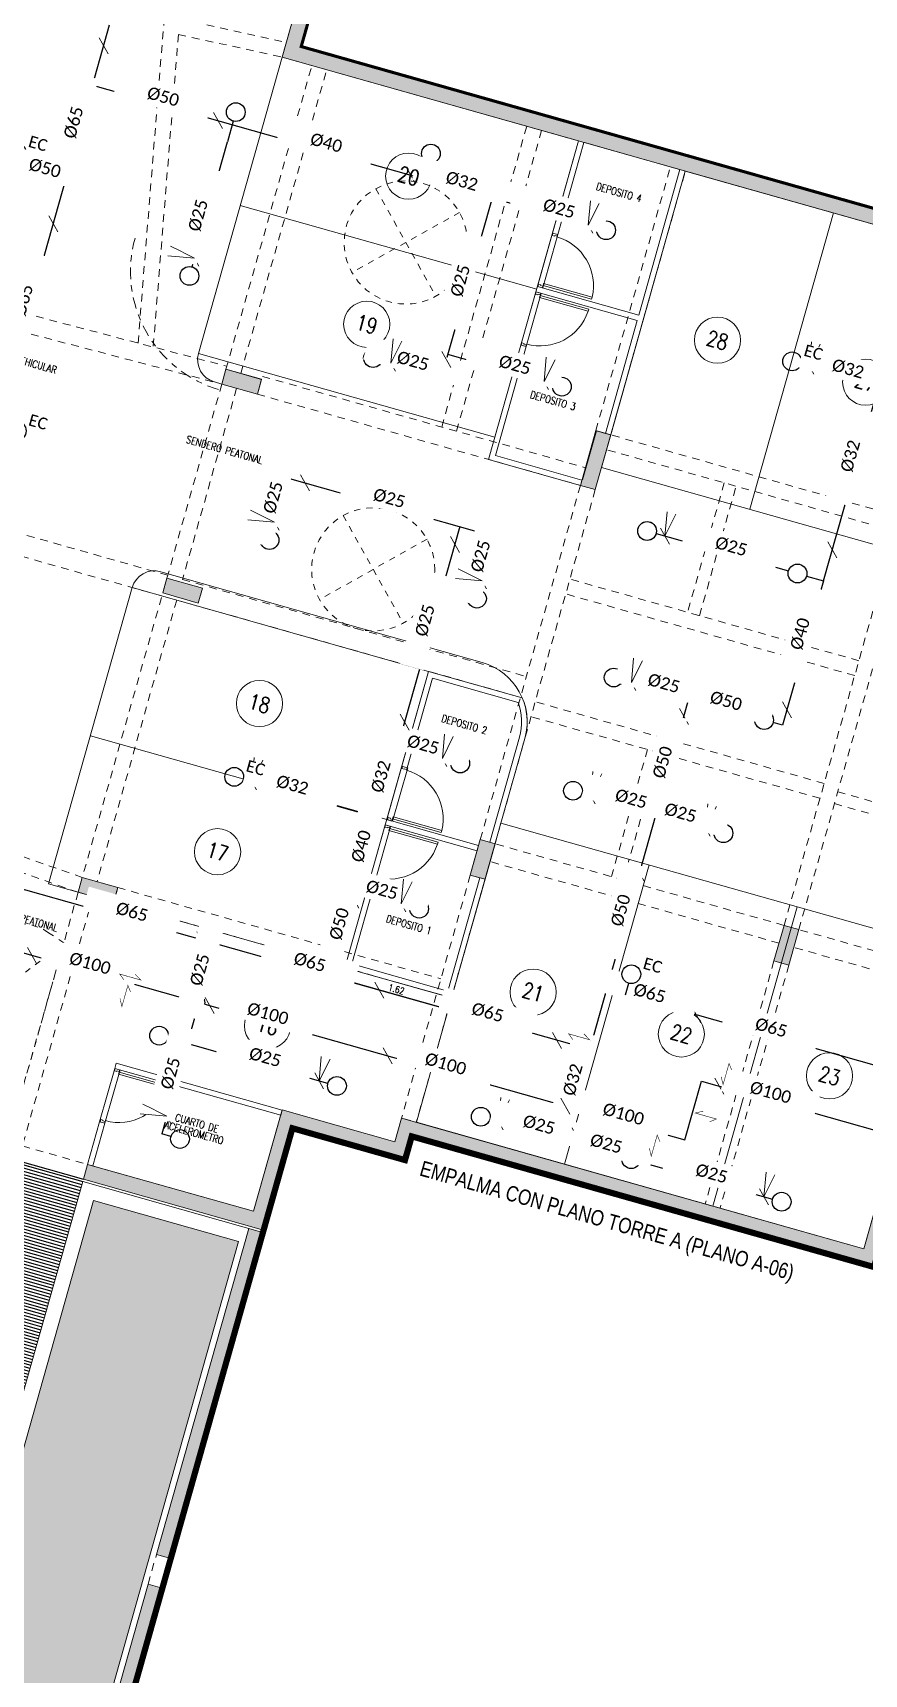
# Model space of a CAD drawing. Header units: inches. Extents: x 0 to 766, y -245 to 236.
# Drawn here: x 136.53 to 150.02, y -217.98 to -191.32 of the extents above; entities that cross this region are included whole.
import ezdxf
from ezdxf.enums import TextEntityAlignment as Align

# ---------------------------------------------------------------- set-up
doc = ezdxf.new("R2010")
doc.units = ezdxf.units.IN
doc.header["$MEASUREMENT"] = 0
for name, pattern in [('CENTER', [2, 1.25, -0.25, 0.25, -0.25]), ('CONTINUA', [0]), ('HIDDEN2', [0.1875, 0.125, -0.0625]), ('PHANTOM', [2.5, 1.25, -0.25, 0.25, -0.25, 0.25, -0.25])]:
    doc.linetypes.add(name, pattern=pattern)
doc.layers.get('DEFPOINTS').update_dxf_attribs({"color": 251, "lineweight": 9})
for name, color, linetype, lineweight in [('00 SOS 911 - ACCES. ACI', 125, 'Continuous', 9), ('000 SOS 911 - ACCESORIOS ACI', 3, 'Continuous', 20), ('000 SOS 911 ROCIADORES', 5, 'Continuous', 25), ('000 SOS 911 SOPORTES ACI', 3, 'Continuous', 25), ('000 SOS 911 TEXTOS', 4, 'Continuous', 0), ('000 SOS 911 TUBERIA ACI', 1, 'Continuous', 25), ('A-PLACAS', 251, 'Continuous', 9), ('A-VIGAS', 251, 'HIDDEN2', 9), ('CIRCULACION PEATONAL', 251, 'Continuous', 5), ('HATCH', 251, 'Continuous', 9), ('MUMERACIONESTAC', 251, 'Continuous', 9), ('MURO-BAJO', 251, 'Continuous', 9), ('MUROS', 251, 'Continuous', 9), ('PROYECCIONES', 251, 'HIDDEN2', 9), ('PUERTAS', 251, 'Continuous', 9), ('Tabique 0.09', 251, 'Continuous', 5), ('TEXTO-AMBIENTE', 251, 'Continuous', 9), ('TITULOS', 251, 'Continuous', 9), ('VEREDAS', 251, 'Continuous', 9)]:
    doc.layers.add(name, color=color, linetype=linetype, lineweight=lineweight)
doc.layers.add('LAYERYYY', color=7, linetype='Continuous')
doc.styles.add('ARIAL', font='arial.ttf')
doc.styles.add('P&R', font='calibril.ttf')
doc.styles.add('ROMANS', font='romans.shx', dxfattribs={"width": 0.8})
doc.dimstyles.new('COTA-75-I', dxfattribs={"dimtxt": 0.11, "dimasz": 0.075, "dimexe": 0.05, "dimexo": 0.15, "dimgap": 0.03, "dimtad": 1, "dimzin": 4, "dimdsep": 46, "dimtxsty": 'ROMANS', "dimblk": 'ARCHTICK', "dimcen": 0.09, "dimclrd": 7, "dimclre": 7, "dimclrt": 2, "dimadec": 0, "dimazin": 0, "dimtfac": 1.2, "dimtix": 1, "dimtmove": 2, "dimatfit": 3, "dimfxl": 0.05, "dimtolj": 1, "dimtzin": 4, "dimarcsym": 0})
pattern_1 = [(344.214, (-77.247796, -333.846095), (0.05978425, 0.06558454), [0, -0.079375])]

# ---------------------------------------------------------------- blocks, each defined once
blk = doc.blocks.new('ESTR_PISO-SS')
at = {"layer": 'HATCH'}
h = blk.add_hatch(color=251, dxfattribs=at)
h.dxf.hatch_style = 1
h.paths.add_polyline_path([(16.428, 16.4), (24.278, 16.4), (24.278, 16.15), (16.428, 16.15)])
h.paths.add_polyline_path([(48.728, 19.44), (44.428, 19.44), (44.428, 18.05), (36.628, 18.05), (36.628, 17.65), (34.728, 17.65), (34.728, 15.94), (31.928, 15.94), (31.928, 15.69), (34.928, 15.69), (34.928, 17.45), (36.828, 17.45), (36.828, 17.85), (44.628, 17.85), (44.628, 19.24), (48.728, 19.24)])
h.paths.add_polyline_path([(8.478, 13.45), (12.478, 13.45), (12.478, 13.12), (12.278, 13.12), (12.278, 13.2), (8.478, 13.2)])
h.paths.add_polyline_path([(23.721, 47.977), (29.109, 49.079), (30.328, 43.124), (30.328, 34.35), (47.128, 34.35), (47.128, 29.35), (48.029, 29.35), (53.644, 25.45), (50.178, 20.459), (50.178, 19.24), (49.978, 19.24), (49.978, 20.521), (53.366, 25.4), (47.967, 29.15), (46.878, 29.15), (46.878, 34.1), (30.078, 34.1), (30.078, 43.098), (28.914, 48.784), (23.771, 47.732)])
h.paths.add_polyline_path([(-8.481, 46.57), (-7.091, 19.845), (-0.802, 20.216), (-0.296, 10.5), (5.028, 10.5), (5.028, 13.2), (5.278, 13.2), (5.278, 10.25), (-0.533, 10.25), (-1.038, 19.952), (-7.327, 19.581), (-8.742, 46.77), (6.203, 46.77), (6.203, 46.57)])
h = blk.add_hatch(color=251, dxfattribs=at)
h.dxf.hatch_style = 1
h.paths.add_polyline_path([(8.478, 18.6), (5.028, 18.6), (5.028, 17.15), (5.278, 17.15), (5.278, 18.35), (8.478, 18.35)])
h.paths.add_polyline_path([(4.028, 23.92), (8.478, 23.92), (8.478, 24.17), (5.278, 24.17), (5.278, 25.35), (5.028, 25.35), (5.028, 24.17), (4.028, 24.17)])
h.paths.add_polyline_path([(12.478, 20.57), (12.478, 22.52), (16.178, 22.52), (16.178, 20.57), (16.378, 20.57), (16.378, 22.52), (16.878, 22.52), (16.878, 22.77), (12.478, 22.77), (12.478, 29.37), (12.278, 29.37), (12.278, 20.57)])
h.paths.add_polyline_path([(15.778, 24.57), (19.078, 24.57), (19.078, 24.82), (15.778, 24.82)])
h.paths.add_polyline_path([(-2.283, 28.477), (-2.882, 28.446), (-2.869, 28.196), (-2.27, 28.227)])
h.paths.add_polyline_path([(-2.023, 23.484), (-2.622, 23.452), (-2.609, 23.203), (-2.01, 23.234)])
h.paths.add_polyline_path([(-2.543, 33.47), (-3.142, 33.439), (-3.129, 33.189), (-2.53, 33.22)])
h.paths.add_polyline_path([(4.028, 33.97), (9.128, 33.97), (9.128, 33.72), (5.378, 33.72), (5.378, 33.32), (5.128, 33.32), (5.128, 33.72), (4.028, 33.72)])
h.paths.add_polyline_path([(4.028, 29.27), (5.028, 29.27), (5.028, 29.87), (5.378, 29.87), (5.378, 29.27), (8.478, 29.27), (8.478, 29.02), (4.028, 29.02)])
h.paths.add_polyline_path([(5.678, 44.02), (6.528, 44.02), (6.528, 43.72), (5.678, 43.72)])
h.paths.add_polyline_path([(6.028, 41.32), (6.028, 40.27), (5.678, 40.27), (5.678, 41.32)])
h.paths.add_polyline_path([(3.178, 41.07), (3.178, 41.67), (2.928, 41.67), (2.928, 41.07)])
h.paths.add_polyline_path([(-3.188, 41.072), (-3.788, 41.041), (-3.775, 40.791), (-3.175, 40.822)])
h.paths.add_polyline_path([(17.728, 41.32), (17.728, 40.27), (17.378, 40.27), (17.378, 41.32)])
h.paths.add_polyline_path([(24.628, 44.795), (24.628, 44.195), (24.378, 44.195), (24.378, 44.795)])
h.paths.add_polyline_path([(24.628, 40.87), (24.628, 40.27), (24.378, 40.27), (24.378, 40.87)])
h.paths.add_polyline_path([(14.278, 33.72), (18.278, 33.72), (18.278, 33.97), (14.278, 33.97)])
h.paths.add_polyline_path([(15.778, 29.37), (19.078, 29.37), (19.078, 29.12), (15.778, 29.12)])
h.paths.add_polyline_path([(23.178, 28.595), (23.778, 28.595), (23.778, 28.845), (23.178, 28.845)])
h.paths.add_polyline_path([(23.178, 33.72), (23.778, 33.72), (23.778, 33.97), (23.178, 33.97)])
h.paths.add_polyline_path([(30.578, 28.725), (31.178, 28.725), (31.178, 28.975), (30.578, 28.975)])
h.paths.add_polyline_path([(36.628, 29.65), (36.628, 28.725), (36.878, 28.725), (36.878, 29.65)])
h.paths.add_polyline_path([(41.753, 30), (41.753, 29.4), (42.003, 29.4), (42.003, 30)])
h.paths.add_polyline_path([(46.878, 23.1), (46.878, 22.5), (47.128, 22.5), (47.128, 23.1)])
h.paths.add_polyline_path([(41.753, 22.75), (41.753, 22.15), (42.003, 22.15), (42.003, 22.75)])
h.paths.add_polyline_path([(28.078, 15.69), (27.828, 15.69), (27.828, 16.4), (28.078, 16.4)])
h.paths.add_polyline_path([(23.178, 20.57), (23.778, 20.57), (23.778, 20.82), (23.178, 20.82)])
h.paths.add_polyline_path([(23.178, 23.47), (23.778, 23.47), (23.778, 23.72), (23.178, 23.72)])
h.paths.add_polyline_path([(30.578, 20.15), (31.178, 20.15), (31.178, 20.4), (30.578, 20.4)])
h.paths.add_polyline_path([(36.628, 22.75), (36.628, 22.15), (36.878, 22.15), (36.878, 22.75)])
h.paths.add_polyline_path([(30.578, 25.2), (31.178, 25.2), (31.178, 25.45), (30.578, 25.45)])
h.paths.add_polyline_path([(18.978, 20.57), (19.578, 20.57), (19.578, 20.82), (18.978, 20.82)])
h.paths.add_polyline_path([(16.428, 12.87), (12.278, 12.87), (12.278, 13.12), (16.178, 13.12), (16.178, 18.52), (12.478, 18.52), (12.478, 15.12), (12.278, 15.12), (12.278, 18.77), (16.428, 18.77)])
h.paths.add_polyline_path([(5.028, 13.45), (8.478, 13.45), (8.478, 13.2), (5.028, 13.2)])
h.paths.add_polyline_path([(6.203, 46.52), (6.203, 46.77), (17.728, 46.77), (17.728, 46.52)])
h.paths.add_polyline_path([(11.553, 40.27), (11.803, 40.27), (11.803, 46.515), (11.553, 46.515)])
h = blk.add_hatch(color=251, dxfattribs=at)
h.dxf.hatch_style = 1
h.paths.add_polyline_path([(13.328, 5.65), (13.128, 5.65), (13.128, 2.15), (13.328, 2.15)])
h.paths.add_polyline_path([(13.468, 10.45), (12.768, 10.45), (12.768, 10.2), (13.468, 10.2)])
h.paths.add_polyline_path([(13.328, 8.4), (13.328, 8.15), (5.178, 8.15), (5.178, 2.3), (4.928, 2.3), (4.928, 8.4)])
h.paths.add_polyline_path([(19.578, 9.85), (19.578, 9.6), (14.528, 9.6), (14.528, 9.85)])
h.paths.add_polyline_path([(16.628, 8.4), (16.628, 8.15), (18.678, 8.15), (18.678, 1.65), (18.878, 1.65), (18.878, 8.4)])
h.paths.add_polyline_path([(19.578, 15.85), (19.578, 16.1), (18.328, 16.1), (18.328, 15.85)])
h.paths.add_polyline_path([(27.778, 13.65), (27.528, 13.65), (27.528, 16.1), (27.778, 16.1)])
h.paths.add_polyline_path([(24.278, 12.3), (24.078, 12.3), (24.078, 16.1), (24.278, 16.1)])
h.paths.add_polyline_path([(27.528, 9.65), (27.528, 9.4), (28.728, 9.4), (28.728, 9.65)])
h.paths.add_polyline_path([(34.928, 15.65), (34.728, 15.65), (34.728, 10.15), (34.928, 10.15)])
h.paths.add_polyline_path([(34.728, 9.65), (34.928, 9.65), (34.928, 2.45), (34.728, 2.45)])
h.paths.add_polyline_path([(28.528, 1.95), (28.778, 1.95), (28.778, 4.5), (28.528, 4.5)])
h.paths.add_polyline_path([(24.078, 2.45), (24.078, 5.85), (24.278, 5.85), (24.278, 2.45)])
h.paths.add_polyline_path([(24.278, 10.6), (24.028, 10.6), (24.028, 9.6), (24.278, 9.6)])
h.paths.add_polyline_path([(7.928, 4.6), (7.928, 2.15), (8.128, 2.15), (8.128, 4.6)])
h.paths.add_polyline_path([(4.628, 8.85), (12.528, 8.85), (12.528, 8.55), (4.628, 8.55)])
h.paths.add_polyline_path([(14.078, 10.9), (13.528, 10.9), (13.528, 10.65), (14.078, 10.65)])
at = {"layer": 'A-PLACAS', "elevation": 0}
for points in [[(23.721, 47.977), (29.109, 49.079), (30.328, 43.124), (30.328, 34.35), (47.128, 34.35), (47.128, 29.35), (48.029, 29.35), (53.644, 25.45), (50.178, 20.459), (50.178, 19.24), (49.978, 19.24), (49.978, 20.521), (53.366, 25.4), (47.967, 29.15), (46.878, 29.15), (46.878, 34.1), (30.078, 34.1), (30.078, 43.098), (28.914, 48.784), (23.771, 47.732)], [(36.628, 29.65), (36.628, 28.725), (36.878, 28.725), (36.878, 29.65)], [(30.578, 28.725), (31.178, 28.725), (31.178, 28.975), (30.578, 28.975)], [(30.578, 25.2), (31.178, 25.2), (31.178, 25.45), (30.578, 25.45)], [(36.628, 22.75), (36.628, 22.15), (36.878, 22.15), (36.878, 22.75)], [(41.753, 22.75), (41.753, 22.15), (42.003, 22.15), (42.003, 22.75)], [(30.578, 20.15), (31.178, 20.15), (31.178, 20.4), (30.578, 20.4)], [(48.728, 19.44), (44.428, 19.44), (44.428, 18.05), (36.628, 18.05), (36.628, 17.65), (34.728, 17.65), (34.728, 15.94), (31.928, 15.94), (31.928, 15.69), (34.928, 15.69), (34.928, 17.45), (36.828, 17.45), (36.828, 17.85), (44.628, 17.85), (44.628, 19.24), (48.728, 19.24)], [(34.928, 15.65), (34.728, 15.65), (34.728, 10.15), (34.928, 10.15)], [(34.728, 9.65), (34.928, 9.65), (34.928, 2.45), (34.728, 2.45)]]:
    blk.add_lwpolyline(points, close=True, dxfattribs=at)
at = {"layer": 'A-VIGAS'}
for p, q in [((29.089, 28.997, 0), (27.477, 37.151, 0)), ((28.307, 34.244, 0), (30.078, 34.35, 0)), ((28.356, 33.996, 0), (30.078, 34.1, 0)), ((28.356, 33.996, 0), (29.343, 29.001)), ((30.578, 28.975), (30.578, 34.1)), ((30.828, 28.975, 0), (30.828, 34.1, 0)), ((34.203, 29.025), (34.203, 34.1)), ((34.453, 29.025, 0), (34.453, 34.1, 0)), ((36.628, 29.65, 0), (36.628, 34.1, 0)), ((36.878, 29.65, 0), (36.878, 34.1, 0)), ((41.753, 29.65, 0), (36.878, 29.65, 0)), ((41.753, 29.4, 0), (36.878, 29.4, 0)), ((38.864, 29.4, 0), (38.864, 27.216, 0)), ((39.064, 27.216, 0), (39.064, 29.4, 0)), ((41.753, 29.4, 0), (41.753, 22.75, 0)), ((42.003, 29.4, 0), (42.003, 22.75, 0)), ((23.778, 28.895), (30.578, 29.025)), ((31.178, 29.025, 0), (36.628, 29.025, 0)), ((23.778, 28.595, 0), (30.578, 28.725)), ((30.578, 28.725, 0), (30.578, 20.4, 0)), ((30.828, 28.725, 0), (30.828, 25.5, 0)), ((31.178, 28.725, 0), (36.628, 28.725, 0)), ((36.628, 28.725, 0), (36.628, 22.75, 0)), ((36.878, 22.75, 0), (36.878, 28.725, 0)), ((41.753, 27.216, 0), (36.878, 27.216, 0)), ((41.753, 26.966, 0), (36.878, 26.966, 0)), ((30.578, 25.5, 0), (23.778, 25.5, 0)), ((30.828, 25.5, 0), (36.628, 25.5, 0)), ((30.578, 25.15, 0), (23.778, 25.15, 0)), ((30.828, 25.15, 0), (36.628, 25.15, 0)), ((30.828, 25.15, 0), (30.828, 20.4, 0)), ((41.753, 25.145, 0), (36.878, 25.145, 0)), ((42.003, 25.076, 0), (46.878, 25.076, 0)), ((41.753, 24.895, 0), (36.878, 24.895, 0)), ((38.843, 24.895, 0), (38.843, 22.75, 0)), ((39.043, 22.75, 0), (39.043, 24.895, 0)), ((42.003, 24.876, 0), (46.878, 24.876, 0)), ((41.753, 22.75, 0), (36.878, 22.75, 0)), ((46.878, 22.75), (42.003, 22.75)), ((41.753, 22.45, 0), (36.878, 22.45, 0)), ((46.878, 22.45), (42.003, 22.45)), ((36.628, 22.15, 0), (36.628, 18.05, 0)), ((36.878, 22.15, 0), (36.878, 18.05, 0)), ((41.753, 22.15, 0), (41.753, 18.05, 0)), ((42.003, 22.15, 0), (42.003, 18.05, 0)), ((30.578, 20.4, 0), (23.778, 20.82, 0)), ((30.578, 20.15, 0), (23.778, 20.57, 0)), ((31.178, 20.4, 0), (36.628, 20.4, 0)), ((30.578, 20.15, 0), (30.578, 15.94, 0)), ((30.828, 20.15, 0), (30.828, 15.94, 0)), ((31.178, 20.15, 0), (36.628, 20.15, 0)), ((30.828, 15.94, 0), (31.928, 15.94, 0)), ((31.928, 15.69, 0), (28.078, 15.69, 0)), ((34.728, 9.65, 0), (34.728, 10.15, 0)), ((34.928, 9.65, 0), (34.928, 10.15, 0))]:
    blk.add_line(p, q, dxfattribs=at)
blk = doc.blocks.new('P-90 MARCO 3.5x1.5')
at = {"layer": 'PUERTAS'}
for p, q in [((0.038, 0.076), (0.038, 0.896)), ((0.038, 0.896), (0.073, 0.896)), ((0.073, 0.896), (0.073, 0.076)), ((0.038, 0.076), (0.073, 0.076))]:
    blk.add_line(p, q, dxfattribs=at)
at = {"layer": 'PUERTAS', "linetype": 'Continuous'}
for p, q in [((0, 0), (0, 0.076)), ((0, 0.076), (0.028, 0.076)), ((0.028, 0.076), (0.028, 0.038)), ((0.028, 0.038), (0.038, 0.038)), ((0.038, 0.038), (0.038, 0)), ((0.862, 0.038), (0.862, 0)), ((0.872, 0.038), (0.862, 0.038)), ((0.9, 0.076), (0.872, 0.076)), ((0.872, 0.076), (0.872, 0.038)), ((0.9, 0), (0.9, 0.076)), ((0, 0), (0.038, 0)), ((0.9, 0), (0.862, 0))]:
    blk.add_line(p, q, dxfattribs=at)
at = {"layer": 'PUERTAS', "color": 7, "linetype": 'Continuous'}
blk.add_arc((0.038, 0.076), 0.82, 0, 87.5537, dxfattribs=at)
blk = doc.blocks.new('_ArchTick')
at = {"color": 0, "linetype": 'ByBlock', "const_width": 0.15}
blk.add_lwpolyline([(-0.5, -0.5), (0.5, 0.5)], dxfattribs=at)
blk = doc.blocks.new('*D390')
at = {"layer": 'DEFPOINTS', "color": 0, "transparency": 16777216}
for p in [(141.68, -206.529), (143.238, -206.969), (143.185, -207.157)]:
    blk.add_point(p, dxfattribs=at)
at = {"layer": 'HATCH', "color": 7, "lineweight": -2, "transparency": 16777216}
for p, q in [((141.639, -206.673), (141.613, -206.764)), ((141.627, -206.716), (143.185, -207.157)), ((143.198, -207.114), (143.172, -207.205))]:
    blk.add_line(p, q, dxfattribs=at)
at = {"layer": 'HATCH', "color": 7, "lineweight": -2, "transparency": 16777216, "xscale": 0.075, "yscale": 0.075, "zscale": 0.075}
for p, rotation in [((141.627, -206.716), 164.2139988296184), ((143.185, -207.157), 344.2139988296184)]:
    blk.add_blockref('_ArchTick', p, dxfattribs=dict(at, rotation=rotation))
at = {"layer": 'HATCH', "color": 2, "transparency": 16777216, "insert": (142.429, -206.855), "char_height": 0.11, "attachment_point": 5, "rotation": 344.214, "style": 'ROMANS'}
blk.add_mtext('\\A1;1.62', dxfattribs=at)
blk = doc.blocks.new('UPR1')
at = {"layer": '000 SOS 911 ROCIADORES'}
blk.add_circle((0, 0), 6, dxfattribs=at)
blk = doc.blocks.new('SPRIG4')
blk.add_circle((0, 0), 6)
at = {"layer": 'LAYERYYY', "insert": (11.6, 13), "char_height": 7.5, "width": 9.441, "attachment_point": 2, "style": 'P&R'}
blk.add_mtext('EC', dxfattribs=at)
blk = doc.blocks.new('000 SOS911 - COLGADORES')
at = {"layer": '000 SOS 911 - ACCESORIOS ACI'}
blk.add_lwpolyline([(2289.82, 2442.904), (2290.031, 2442.693)], dxfattribs=at)
blk = doc.blocks.new('Soporte Longitudinal')
at = {"layer": '000 SOS 911 SOPORTES ACI', "const_width": 0.02}
blk.add_lwpolyline([(-0.14, -0.149), (-0.405, 0), (0.405, 0), (0.197, 0.164)], dxfattribs=at)

msp = doc.modelspace()

# ---------------------------------------------------------------- hatches: boundary and pattern name
h = msp.add_hatch()
h.set_pattern_fill('_USER', color=8, scale=0.05, angle=74.214, pattern_type=0)
h.set_pattern_definition([(344.214, (133.10349, -208.7804), (0.01360226, 0.04811422), [])])
h.paths.add_polyline_path([(128.593, -212.787), (130.094, -213.859), (130.52, -213.546), (130.225, -214.588), (130.598, -214.22), (131.403, -214.795), (133.226, -208.347), (130.093, -207.462)])
h.paths.add_polyline_path([(134.067, -216.43), (135.27, -217.29), (137.338, -209.977), (134.306, -209.12), (132.547, -215.344), (133.563, -216.07), (133.989, -215.757), (133.694, -216.799)])
at = {"layer": 'HATCH'}
h = msp.add_hatch(dxfattribs=at)
h.set_pattern_fill('DOTS', color=251, scale=0.05, angle=-15.786)
h.set_pattern_definition(pattern_1)
h.paths.add_polyline_path([(139.868, -210.952), (137.51, -210.286), (135.486, -217.444), (134.067, -216.43), (133.694, -216.799), (133.989, -215.757), (133.563, -216.07), (132.547, -215.344), (134.306, -209.12), (133.344, -208.848), (131.712, -214.622), (132.626, -214.881), (132.558, -215.121), (131.403, -214.795), (130.598, -214.22), (130.225, -214.588), (130.52, -213.546), (130.094, -213.859), (128.42, -212.664), (129.838, -207.649), (122.477, -205.568), (121.666, -208.436), (117.671, -207.307), (117.761, -206.989), (117.137, -206.813), (117.137, -206.813), (111.026, -205.085), (110.224, -207.924), (110.127, -207.897), (107.421, -217.471), (135.76, -225.483)])
h = msp.add_hatch(dxfattribs=at)
h.set_pattern_fill('DOTS', color=251, scale=0.05, angle=-15.786)
h.set_pattern_definition(pattern_1)
h.paths.add_polyline_path([(139.868, -210.952), (137.51, -210.286), (135.486, -217.444), (134.067, -216.43), (133.694, -216.799), (133.989, -215.757), (133.563, -216.07), (132.547, -215.344), (134.306, -209.12), (133.344, -208.848), (131.712, -214.622), (132.626, -214.881), (132.558, -215.121), (131.403, -214.795), (130.598, -214.22), (130.225, -214.588), (130.52, -213.546), (130.094, -213.859), (128.42, -212.664), (129.838, -207.649), (122.477, -205.568), (121.666, -208.436), (117.671, -207.307), (117.761, -206.989), (117.137, -206.813), (117.137, -206.813), (111.026, -205.085), (110.224, -207.924), (110.127, -207.897), (107.421, -217.471), (135.76, -225.483)])

# ---------------------------------------------------------------- linework, layer by layer
at = {"color": 252}
msp.add_line((134.317, -209.082, 0), (137.348, -209.939, 0), dxfattribs=at)
at = {"layer": '000 SOS 911 - ACCESORIOS ACI'}
for p, q in [((149.135, -196.737, 0), (149.17, -196.342, 0)), ((149.135, -196.737, 0), (149.312, -196.382, 0)), ((146.789, -199.495, 0), (146.824, -199.1, 0)), ((140.086, -203.487, 0), (140.121, -203.092, 0)), ((140.086, -203.487, 0), (140.263, -203.132, 0)), ((145.586, -203.713, 0), (145.621, -203.318, 0)), ((145.586, -203.713, 0), (145.763, -203.358, 0)), ((147.45, -204.24, 0), (147.485, -203.845, 0)), ((147.45, -204.24, 0), (147.627, -203.885, 0)), ((144.089, -209.005, 0), (144.125, -208.61, 0)), ((144.089, -209.005, 0), (144.266, -208.65, 0)), ((148.396, -210.223, 0), (148.431, -209.827, 0)), ((148.396, -210.223, 0), (148.573, -209.868, 0))]:
    msp.add_line(p, q, dxfattribs=at)
at = {"layer": '000 SOS 911 TUBERIA ACI'}
for p, q in [((137.418, -192.452, 0), (137.773, -191.197, 0)), ((137.497, -192.173, 0), (143.983, -194.007, 0)), ((137.418, -192.452, 0), (137.12, -193.509, 0)), ((139.112, -195.126, 0), (139.686, -193.094, 0)), ((135.833, -198.061, 0), (137.12, -193.509, 0)), ((137.052, -193.75, 0), (136.196, -193.508, 0)), ((148.992, -196.697, 0), (150.26, -197.055, 0)), ((149.364, -200.223, 0), (150.26, -197.055, 0)), ((140.656, -198.549, 0), (140.412, -199.413, 0)), ((144.024, -199.501, 0), (143.78, -200.365, 0)), ((146.647, -199.455, 0), (148.795, -200.062, 0)), ((149.088, -200.145, 0), (149.364, -200.223, 0)), ((149.364, -200.223, 0), (148.701, -202.568, 0)), ((146.105, -201.834, 0), (147.179, -202.138, 0)), ((146.649, -204.013, 0), (147.179, -202.138, 0)), ((148.253, -202.442, 0), (147.179, -202.138, 0)), ((148.701, -202.568, 0), (148.546, -202.525, 0)), ((142.455, -202.903, 0), (143.319, -203.147, 0)), ((145.444, -203.673, 0), (146.649, -204.013, 0)), ((145.568, -207.835, 0), (146.649, -204.013, 0)), ((146.649, -204.013, 0), (147.592, -204.28, 0)), ((141.789, -205.26, 0), (142.652, -205.505, 0)), ((139.494, -206.118, 0), (138.959, -208.01, 0)), ((141.318, -208.382, 0), (138.724, -207.649, 0)), ((138.959, -208.01, 0), (138.622, -209.202, 0)), ((138.77, -209.244, 0), (138.622, -209.202, 0)), ((143.947, -208.965, 0), (145.152, -209.306, 0)), ((145.152, -209.306, 0), (146.096, -209.573, 0)), ((146.389, -209.655, 0), (148.538, -210.263, 0))]:
    msp.add_line(p, q, dxfattribs=at)
at = {"layer": '000 SOS 911 TUBERIA ACI', "elevation": 0}
for points in [[(139.781, -192.759), (139.686, -193.094)], [(142.948, -193.432), (142.874, -193.693)], [(143.983, -194.007), (143.159, -196.919)], [(145.689, -194.489), (143.983, -194.007)], [(142.198, -196.647), (143.159, -196.919)], [(144.971, -197.029), (143.265, -196.546)], [(140.656, -198.549), (144.024, -199.501)], [(143.462, -199.342), (141.394, -206.655)], [(139.944, -203.447), (142.127, -204.064)], [(145.568, -207.835), (133.995, -204.563)], [(133.822, -205.543), (139.128, -207.043)], [(150.836, -208.27), (145.844, -206.859)], [(139.321, -207.097), (145.203, -208.76)], [(145.568, -207.835), (145.152, -209.306)], [(145.395, -208.815), (147.114, -209.301), (147.384, -208.348), (153.587, -210.102)]]:
    msp.add_lwpolyline(points, dxfattribs=at)
at = {"layer": '000 SOS 911 TUBERIA ACI', "color": 4}
for centre, start, end in [((139.225, -207.07, 0), 344.1582, 164.2697), ((145.299, -208.787, 0), 344.214, 164.214)]:
    msp.add_arc(centre, 0.1, start, end, dxfattribs=at)
at = {"layer": 'CIRCULACION PEATONAL', "color": 251, "linetype": 'CONTINUA', "ltscale": 0.25, "elevation": 0}
for points in [[(144.028, -197.892), (145.388, -193.08), (140.577, -191.72), (139.216, -196.531)], [(155.383, -201.102), (156.743, -196.29), (147.12, -193.57), (145.76, -198.381)], [(136.782, -205.144), (138.142, -200.332), (142.953, -201.693), (141.593, -206.504)], [(142.754, -209.015), (150.019, -211.068), (151.393, -206.209), (144.128, -204.155)]]:
    msp.add_lwpolyline(points, close=True, dxfattribs=at)
for points in [[(144.708, -195.486), (139.896, -194.126)], [(149.526, -194.25), (148.166, -199.061)], [(142.273, -204.098), (137.462, -202.738)], [(145.159, -209.695), (146.533, -204.835)], [(147.565, -210.375), (148.939, -205.515)], [(141.593, -206.504), (143.238, -206.969), (143.238, -206.969)]]:
    msp.add_lwpolyline(points, dxfattribs=at)
at = {"layer": 'MUMERACIONESTAC', "linetype": 'Continuous'}
for centre in [(142.629, -193.651, 0), (141.948, -196.057, 0), (147.643, -196.316, 0), (150.048, -196.996, 0), (140.207, -202.215, 0), (139.527, -204.621, 0), (144.65, -206.901, 0), (140.339, -207.448, 0), (147.056, -207.581, 0), (149.462, -208.261, 0)]:
    msp.add_circle(centre, 0.375, dxfattribs=at)
at = {"layer": 'MURO-BAJO', "color": 251}
for p, q in [((144.965, -194.577, 0), (144.72, -195.443, 0)), ((145.052, -194.601, 0), (144.807, -195.467, 0)), ((144.451, -196.395, 0), (144.696, -195.529, 0)), ((144.537, -196.42, 0), (144.782, -195.554, 0)), ((142.518, -203.232, 0), (142.273, -204.098, 0)), ((142.614, -203.26, 0), (142.369, -204.126, 0)), ((142.004, -205.051, 0), (142.249, -204.185, 0)), ((142.09, -205.076, 0), (142.335, -204.209, 0)), ((137.612, -209.006, 0), (137.857, -208.139, 0)), ((137.699, -209.03, 0), (137.944, -208.164, 0)), ((137.338, -209.977, 0), (133.344, -208.848, 0)), ((137.348, -209.939, 0), (133.644, -208.891, 0))]:
    msp.add_line(p, q, dxfattribs=at)
at = {"layer": 'MUROS'}
for p, q in [((143.025, -183.061, 0), (140.577, -191.72, 0)), ((140.885, -191.547, 0), (143.272, -183.105, 0)), ((145.484, -193.107, 0), (147.024, -193.543, 0)), ((156.743, -196.29, 0), (147.12, -193.57, 0)), ((139.663, -196.788, 0), (139.595, -197.028, 0)), ((140.241, -196.951, 0), (139.663, -196.788, 0)), ((140.173, -197.191, 0), (140.241, -196.951, 0)), ((139.595, -197.028, 0), (140.173, -197.191, 0)), ((143.737, -204.616, 0), (143.629, -205.001, 0)), ((143.765, -204.52, 0), (143.792, -204.424, 0)), ((144.032, -204.492, 0), (143.792, -204.424, 0)), ((143.629, -205.001, 0), (143.783, -205.045, 0)), ((140.111, -210.46, 0), (140.549, -208.911, 0)), ((140.235, -210.755, 0), (140.714, -209.061, 0)), ((140.714, -209.061, 0), (142.542, -209.578, 0)), ((142.513, -208.947, 0), (142.404, -209.331, 0)), ((142.513, -208.947, 0), (142.658, -208.987, 0)), ((142.542, -209.578, 0), (142.651, -209.193, 0)), ((142.651, -209.193, 0), (150.157, -211.315, 0)), ((150.019, -211.068, 0), (142.667, -208.99, 0)), ((137.513, -209.726, 0), (140.111, -210.46, 0)), ((150.397, -209.731, 0), (150.019, -211.068, 0)), ((137.338, -209.977, 0), (135.27, -217.29, 0)), ((140.224, -210.794, 0), (137.338, -209.977, 0)), ((140.235, -210.755, 0), (137.348, -209.939, 0)), ((135.967, -225.853, 0), (140.224, -210.794, 0))]:
    msp.add_line(p, q, dxfattribs=at)
at = {"layer": 'MUROS', "elevation": 0}
for points in [[(140.885, -191.547), (157.051, -196.118), (155.862, -200.327)], [(145.388, -193.08), (140.577, -191.72)], [(135.486, -217.444), (137.51, -210.286), (139.868, -210.952), (135.76, -225.483)]]:
    msp.add_lwpolyline(points, dxfattribs=at)
for points in [[(138.636, -200.42), (139.214, -200.584), (139.282, -200.343), (138.704, -200.18)], [(137.263, -205.28), (137.84, -205.443), (137.908, -205.203), (137.331, -205.039)], [(148.56, -206.395), (148.801, -206.463), (148.964, -205.886), (148.723, -205.818)]]:
    msp.add_lwpolyline(points, close=True, dxfattribs=at)
at = {"layer": 'PROYECCIONES', "ltscale": 0.75}
for p, q in [((142.094, -193.856, 0), (143.07, -195.602, 0)), ((143.454, -194.241, 0), (141.709, -195.217, 0)), ((141.566, -199.163, 0), (142.542, -200.908, 0)), ((142.927, -199.548, 0), (141.181, -200.524, 0)), ((133.712, -208.651, 0), (137.031, -206.1, 0))]:
    msp.add_line(p, q, dxfattribs=at)
at = {"layer": 'PROYECCIONES', "color": 6, "linetype": 'PHANTOM', "ltscale": 0.5, "const_width": 0.05, "elevation": 0}
msp.add_lwpolyline([(164.908, -179.299), (163.462, -187.292, -0.177743), (161.369, -190.858), (155.504, -195.68), (140.885, -191.547), (143.272, -183.105), (143.731, -176.892), (106.776, -168.491)], format="xyb", dxfattribs=at)
at = {"layer": 'PROYECCIONES', "color": 12, "linetype": 'PHANTOM', "ltscale": 0.5, "const_width": 0.1, "elevation": 0}
msp.add_lwpolyline([(135.747, -226.778), (140.742, -209.111), (142.57, -209.628), (142.679, -209.243), (150.185, -211.365), (150.563, -210.027), (155.903, -211.537), (156.243, -210.338), (160.957, -206.46), (155.919, -200.271), (158.35, -191.671)], dxfattribs=at)
at = {"layer": 'PROYECCIONES', "color": 6, "linetype": 'CENTER', "ltscale": 0.15, "elevation": 0}
msp.add_lwpolyline([(138.188, -194.656, 0.414214), (139.568, -197.125, 0.414214)], format="xyb", dxfattribs=at)
at = {"layer": 'PROYECCIONES', "ltscale": 0.75, "elevation": 0}
msp.add_lwpolyline([(136.117, -209.331), (137.031, -206.1), (136.784, -205.936, 0.221498), (136.032, -205.823), (134.373, -206.31), (133.712, -208.651)], format="xyb", close=True, dxfattribs=at)
at = {"layer": 'PROYECCIONES', "ltscale": 0.75}
for centre in [(142.582, -194.729, 0), (142.054, -200.036, 0)]:
    msp.add_circle(centre, 1, dxfattribs=at)
at = {"layer": 'Tabique 0.09', "lineweight": 0}
for p, q in [((144.429, -202.759, 0), (143.946, -204.467, 0)), ((144.515, -202.784, 0), (144.128, -204.155, 0))]:
    msp.add_line(p, q, dxfattribs=at)
at = {"layer": 'Tabique 0.09', "lineweight": 0, "elevation": 0}
for points in [[(145.388, -193.08), (144.965, -194.577)], [(144.965, -194.577), (145.052, -194.601), (145.475, -193.105), (145.388, -193.08), (144.965, -194.577)], [(145.475, -193.105), (145.052, -194.601)], [(145.909, -197.852), (147.12, -193.57), (147.033, -193.545), (146.366, -195.908)], [(147.033, -193.545), (146.366, -195.908)], [(145.052, -194.601), (144.965, -194.577)], [(145.052, -194.601), (144.965, -194.577)], [(144.72, -195.443), (144.696, -195.529)], [(144.72, -195.443), (144.696, -195.529)], [(146.366, -195.908), (144.72, -195.443), (144.696, -195.529), (146.341, -195.994), (145.823, -197.828), (145.909, -197.852)], [(146.341, -195.994), (144.696, -195.529)], [(146.366, -195.908), (144.72, -195.443)], [(146.341, -195.994), (145.823, -197.828), (145.678, -197.787), (145.454, -198.581)], [(145.442, -198.588), (144.037, -198.19), (144.537, -196.42), (144.451, -196.395), (143.926, -198.252), (145.417, -198.674), (145.442, -198.588)], [(144.537, -196.42), (144.451, -196.395)], [(144.537, -196.42), (144.451, -196.395)], [(144.537, -196.42), (144.037, -198.19)], [(145.442, -198.588), (144.037, -198.19)], [(144.474, -202.123), (142.953, -201.693), (142.518, -203.232), (142.605, -203.257), (143.015, -201.804), (144.407, -202.197)], [(143.765, -204.52), (142.273, -204.098), (142.249, -204.185), (143.74, -204.607), (143.765, -204.52)], [(143.325, -206.994), (144.128, -204.155)], [(143.783, -205.045), (143.263, -206.883), (143.263, -206.883), (141.704, -206.442), (142.09, -205.076), (142.004, -205.051), (141.593, -206.504), (143.325, -206.994), (143.869, -205.069), (143.783, -205.045)], [(142.09, -205.076), (142.004, -205.051)], [(142.09, -205.076), (142.004, -205.051)], [(137.417, -209.698), (137.612, -209.006), (137.699, -209.03), (137.503, -209.723), (137.417, -209.698)]]:
    msp.add_lwpolyline(points, dxfattribs=at)
msp.add_lwpolyline([(140.576, -208.815), (137.882, -208.053), (137.857, -208.139), (137.857, -208.139), (140.552, -208.901)], close=True, dxfattribs=at)
at = {"layer": 'Tabique 0.09', "lineweight": 0}
for radius, start, end in [(0.91, 344.2141, 20.2231), (1, 21.6765, 22.8963), (1, 344.2141, 17.9882)]:
    msp.add_arc((143.553, -202.512, 0), radius, start, end, dxfattribs=at)
at = {"layer": 'VEREDAS'}
msp.add_line((138.142, -200.332, 0), (142.953, -201.693, 0), dxfattribs=at)
at = {"layer": 'VEREDAS', "elevation": 0}
for points in [[(139.595, -197.028), (139.475, -196.994, -0.414006), (139.216, -196.531), (144.028, -197.892)], [(138.142, -200.332), (138.142, -200.332, -0.414131), (138.605, -200.074), (143.825, -201.549, -0.414213), (144.515, -202.784), (144.128, -204.155)]]:
    msp.add_lwpolyline(points, format="xyb", dxfattribs=at)

# ---------------------------------------------------------------- block references
at = {"layer": '00 SOS 911 - ACCES. ACI', "rotation": 344.2139988296181}
for p in [(-2730.434, -1919.242, 0), (-2728.579, -1920.453, 0), (-2725.452, -1921.337, 0), (-2731.25, -1922.129, 0), (-2722.565, -1922.153, 0), (-2728.959, -1922.688, 0), (-2728.959, -1922.688, 0), (-2725.771, -1924.391, 0), (-2718.977, -1924.441, 0), (-2723.283, -1924.692, 0), (-2727.659, -1926.975, 0), (-2727.659, -1926.975, 0), (-2721.322, -1927.199, 0), (-2718.605, -1927.424, 0), (-2724.291, -1927.927, 0), (-2724.291, -1927.927, 0), (-2721.865, -1929.579, 0), (-2719.339, -1930.022, 0), (-2724.934, -1930.811, 0), (-2728.025, -1931.191, 0), (-2722.525, -1931.417, 0), (-2720.661, -1931.944, 0), (-2721.733, -1932.673, 0), (-2725.601, -1933.169, 0), (-2728.846, -1933.757, 0), (-2728.846, -1933.757, 0), (-2725.959, -1934.573, 0), (-2725.959, -1934.573, 0), (-2720.811, -1934.974, 0), (-2720.811, -1934.974, 0), (-2726.935, -1936.046, 0), (-2720.439, -1936.134, 0), (-2729.408, -1936.618, 0), (-2729.408, -1936.618, 0), (-2724.022, -1936.709, 0), (-2719.715, -1937.927, 0)]:
    msp.add_blockref('000 SOS911 - COLGADORES', p, dxfattribs=at)
at = {"layer": '000 SOS 911 ROCIADORES', "xscale": 0.0254, "yscale": 0.0254, "zscale": 0.0254, "rotation": 344.2139988296181}
for name, p in [('UPR1', (139.822, -192.612, 0)), ('SPRIG4', (136.264, -193.267, 0)), ('UPR1', (142.99, -193.286, 0)), ('UPR1', (145.835, -194.53, 0)), ('UPR1', (145.835, -194.53, 0)), ('UPR1', (139.07, -195.272, 0)), ('UPR1', (142.051, -196.605, 0)), ('SPRIG4', (148.854, -196.659, 0)), ('UPR1', (145.117, -197.07, 0)), ('UPR1', (145.117, -197.07, 0)), ('SPRIG4', (136.267, -197.789, 0)), ('UPR1', (146.5, -199.414, 0)), ('UPR1', (146.5, -199.413, 0)), ('UPR1', (140.37, -199.56, 0)), ('UPR1', (148.942, -200.104, 0)), ('UPR1', (148.942, -200.104, 0)), ('UPR1', (143.738, -200.512, 0)), ('UPR1', (145.958, -201.793, 0)), ('UPR1', (145.958, -201.793, 0)), ('UPR1', (148.4, -202.483, 0)), ('UPR1', (148.4, -202.483, 0)), ('SPRIG4', (139.798, -203.405, 0)), ('UPR1', (143.466, -203.189, 0)), ('UPR1', (143.466, -203.188, 0)), ('UPR1', (145.297, -203.631, 0)), ('UPR1', (145.297, -203.631, 0)), ('UPR1', (147.739, -204.321, 0)), ('UPR1', (147.739, -204.321, 0)), ('UPR1', (142.799, -205.546, 0)), ('UPR1', (142.799, -205.546, 0)), ('UPR1', (138.578, -207.608, 0)), ('UPR1', (141.465, -208.424, 0)), ('UPR1', (143.801, -208.924, 0)), ('UPR1', (143.801, -208.924, 0)), ('UPR1', (138.917, -209.286, 0)), ('UPR1', (146.243, -209.614, 0)), ('UPR1', (146.243, -209.614, 0)), ('UPR1', (148.684, -210.304, 0)), ('UPR1', (148.684, -210.304, 0))]:
    msp.add_blockref(name, p, dxfattribs=at)
at = {"layer": 'CIRCULACION PEATONAL', "color": 251, "linetype": 'CONTINUA', "ltscale": 0.25, "rotation": 344.2139988296181}
msp.add_blockref('ESTR_PISO-SS', (102.356, -216.351, 0), dxfattribs=at)
at = {"layer": 'PUERTAS', "linetype": 'Continuous', "extrusion": (-2.24529e-08, 5.30144e-08, -1), "zscale": -1, "rotation": 105.7861543906809}
for p in [(-144.727, -195.444, 0), (-142.285, -204.102, 0)]:
    msp.add_blockref('P-90 MARCO 3.5x1.5', p, dxfattribs=at)
at = {"layer": 'PUERTAS', "linetype": 'Continuous', "extrusion": (4.68862e-08, 3.34118e-08, 1), "rotation": 254.214152049917}
for p in [(144.701, -195.531, 0), (142.255, -204.187, 0)]:
    msp.add_blockref('P-90 MARCO 3.5x1.5', p, dxfattribs=at)
at = {"layer": 'PUERTAS', "linetype": 'Continuous', "extrusion": (-4.68862e-08, -3.34118e-08, -1), "xscale": -1, "zscale": -1, "rotation": 105.7858479500831}
msp.add_blockref('P-90 MARCO 3.5x1.5', (-137.864, -208.141, 0), dxfattribs=at)

# ---------------------------------------------------------------- texts
at = {"layer": 'CIRCULACION PEATONAL', "color": 6, "char_height": 0.12, "attachment_point": 5, "rotation": 344.214, "style": 'ROMANS'}
for insert in [(139.642, -198.095, 0), (146.448, -203.773, 0), (136.311, -205.688, 0)]:
    msp.add_mtext_dynamic_manual_height_columns('SENDERO PEATONAL', width=1.45034, gutter_width=1.75, heights=[0], dxfattribs=dict(at, insert=insert))
at = {"layer": 'MUMERACIONESTAC', "linetype": 'Continuous', "style": 'ROMANS', "width": 0.8}
for s, p in [('20', (142.629, -193.651, 0)), ('19', (141.948, -196.057, 0)), ('28', (147.643, -196.316, 0)), ('27', (150.048, -196.996, 0)), ('18', (140.207, -202.215, 0)), ('17', (139.527, -204.621, 0)), ('21', (144.65, -206.901, 0)), ('16', (140.339, -207.448, 0)), ('22', (147.056, -207.581, 0)), ('23', (149.462, -208.261, 0))]:
    msp.add_text(s, height=0.25, rotation=344.214, dxfattribs=at).set_placement(p, align=Align.MIDDLE_CENTER)
at = {"layer": 'TEXTO-AMBIENTE', "color": 251, "char_height": 0.12, "attachment_point": 1, "rotation": 344.214, "line_spacing_factor": 0.8, "style": 'ROMANS'}
for s, insert in [('\\pxqc;DEPOSITO 4', (145.41, -193.675, 0)), ('\\pxqc;DEPOSITO 3', (144.339, -197.055, 0)), ('\\pxqc;DEPOSITO 2', (142.898, -202.313, 0)), ('\\pxqc;DEPOSITO 1', (141.999, -205.566, 0)), ('\\pxqc;CUARTO DE ACELEROMETRO', (138.557, -208.788, 0))]:
    msp.add_mtext_dynamic_manual_height_columns(s, width=1.35266, gutter_width=15, heights=[0], dxfattribs=dict(at, insert=insert))
at = {"layer": 'TEXTO-AMBIENTE', "color": 251, "linetype": 'ByBlock', "insert": (135.128, -196.237, 0), "char_height": 0.12, "attachment_point": 1, "rotation": 344.214, "line_spacing_factor": 0.8, "style": 'ROMANS'}
msp.add_mtext_dynamic_manual_height_columns('\\pxqc;CIRCULACION VEHICULAR', width=2.1684, gutter_width=15, heights=[0], dxfattribs=at)
at = {"layer": 'TITULOS', "color": 251, "style": 'ARIAL', "width": 0.8}
msp.add_text('EMPALMA CON PLANO TORRE A (PLANO A-06)', height=0.25, rotation=344.214, dxfattribs=at).set_placement((142.791, -209.874, 0))

# ---------------------------------------------------------------- dimensions: what is measured, and where the dimension line sits
at = {"layer": 'HATCH', "color": 3}
dim = msp.add_linear_dim(base=(143.185, -207.157, 0), p1=(141.68, -206.529, 0), p2=(143.238, -206.969, 0), angle=344.214, dimstyle='COTA-75-I', dxfattribs=at)
dim.commit()
dim.dimension.update_dxf_attribs({"geometry": '*D390', "text_midpoint": (142.429, -206.855, 0)})

# ---------------------------------------------------------------- next in the draw order: texts
at = {"layer": '000 SOS 911 TEXTOS', "char_height": 0.2, "width": 1.37103, "attachment_point": 5, "style": 'P&R', "bg_fill": 2}
for s, insert, rotation in [('\\A1;%%C65', (137.193, -192.781, 0), 74.214), ('\\A1;%%C50', (138.643, -192.365, 0), 344.214), ('\\A1;%%C40', (141.291, -193.114, 0), 344.214), ('\\A1;%%C25', (139.215, -194.29, 0), 74.214), ('\\A1;{\\C256;%%C25}', (145.071, -194.182, 0), 344.214), ('\\A1;%%C65', (136.377, -195.668, 0), 74.214), ('\\A1;{\\C256;%%C25}', (144.353, -196.721, 0), 344.214), ('\\A1;%%C32', (149.761, -196.783, 0), 344.214), ('\\A1;%%C32', (149.804, -198.198, 0), 74.214), ('\\A1;%%C25', (140.433, -198.871, 0), 74.214), ('\\A1;{\\C256;%%C25}', (142.313, -198.885, 0), 344.214), ('\\A1;%%C25', (143.801, -199.823, 0), 74.214), ('\\A1;{\\C256;%%C25}', (147.865, -199.667, 0), 344.214), ('\\A1;%%C40', (148.988, -201.085, 0), 74.214), ('\\A1;{\\C256;%%C25}', (146.771, -201.89, 0), 344.214), ('\\A1;{\\C256;%%C25}', (142.863, -202.886, 0), 344.214), ('\\A1;%%C32', (140.741, -203.54, 0), 344.214), ('\\A1;{\\C256;%%C25}', (146.241, -203.765, 0), 344.214), ('\\A1;{\\C256;%%C25}', (142.196, -205.244, 0), 344.214), ('\\A1;%%C65', (138.137, -205.602, 0), 344.214), ('\\A1;%%C65', (141.024, -206.418, 0), 344.214), ('\\A1;%%C65', (146.541, -206.923, 0), 344.214), ('\\A1;%%C65', (143.911, -207.234, 0), 344.214), ('\\A1;%%C65', (148.514, -207.481, 0), 344.214), ('\\A1;%%C25', (138.767, -208.22, 0), 74.214), ('\\A1;{\\C256;%%C25}', (140.299, -207.962, 0), 344.214), ('\\A1;%%C100', (148.504, -208.533, 0), 344.214), ('\\A1;{\\C256;%%C25}', (144.744, -209.058, 0), 344.214), ('\\A1;{\\C256;%%C25}', (147.547, -209.85, 0), 344.214)]:
    msp.add_mtext(s, dxfattribs=dict(at, insert=insert, rotation=rotation))

# ---------------------------------------------------------------- next in the draw order: linework, layer by layer
at = {"layer": '000 SOS 911 - ACCESORIOS ACI'}
for p, q in [((145.546, -194.449, 0), (145.582, -194.054, 0)), ((145.546, -194.449, 0), (145.724, -194.094, 0)), ((144.829, -196.988, 0), (144.864, -196.593, 0)), ((144.829, -196.988, 0), (145.006, -196.633, 0)), ((146.789, -199.495, 0), (146.966, -199.14, 0)), ((146.246, -201.874, 0), (146.282, -201.479, 0)), ((146.246, -201.874, 0), (146.424, -201.519, 0)), ((143.177, -203.107, 0), (143.212, -202.712, 0)), ((143.177, -203.107, 0), (143.354, -202.752, 0)), ((142.51, -205.465, 0), (142.545, -205.069, 0)), ((142.51, -205.465, 0), (142.687, -205.11, 0)), ((141.176, -208.342, 0), (141.211, -207.947, 0)), ((141.176, -208.342, 0), (141.353, -207.987, 0))]:
    msp.add_line(p, q, dxfattribs=at)
at = {"layer": '000 SOS 911 - ACCESORIOS ACI', "color": 4, "elevation": 0}
for points in [[(138.763, -194.79), (139.152, -194.984), (138.719, -194.945)], [(140.064, -199.077), (140.452, -199.271), (140.019, -199.233)], [(143.432, -200.029), (143.82, -200.223), (143.387, -200.185)], [(138.315, -208.72), (138.703, -208.914), (138.271, -208.876)]]:
    msp.add_lwpolyline(points, dxfattribs=at)
at = {"layer": '000 SOS 911 TUBERIA ACI'}
msp.add_line((146.15, -206.945, 0), (146.203, -206.757, 0), dxfattribs=at)

# ---------------------------------------------------------------- next in the draw order: block references
at = {"layer": '00 SOS 911 - ACCES. ACI', "rotation": 344.2139988296181}
for p in [(-2727.166, -1926.335, 0), (-2724.731, -1927.335, 0), (-2725.547, -1930.222, 0), (-2726.363, -1933.109, 0)]:
    msp.add_blockref('000 SOS911 - COLGADORES', p, dxfattribs=at)
at = {"layer": '000 SOS 911 SOPORTES ACI', "zscale": 0.439453125}
for p, xscale, yscale, rotation in [((147.782, -208.231, 0), -0.4394531250000001, 0.4394531250000001, 254.2139988296181), ((147.454, -208.913, 0), -0.4394531250000002, 0.4394531250000002, 164.2139569131146)]:
    msp.add_blockref('Soporte Longitudinal', p, dxfattribs=dict(at, xscale=xscale, yscale=yscale, rotation=rotation))

# ---------------------------------------------------------------- next in the draw order: texts
at = {"layer": '000 SOS 911 TEXTOS', "char_height": 0.2, "width": 1.37103, "attachment_point": 5, "style": 'P&R', "bg_fill": 2}
for s, insert, rotation in [('\\A1;%%C50', (136.723, -193.524, 0), 344.214), ('\\A1;%%C32', (143.492, -193.736, 0), 344.214), ('\\A1;{\\C256;%%C25}', (142.698, -196.656, 0), 344.214), ('\\A1;%%C50', (147.781, -202.176, 0), 344.214), ('\\A1;{\\C256;%%C25}', (147.042, -203.992, 0), 344.214), ('\\A1;%%C50', (146.075, -205.574, 0), 74.214), ('\\A1;%%C25', (139.243, -206.539, 0), 74.214), ('\\A1;%%C100', (137.456, -206.438, 0), 344.214), ('\\A1;%%C100', (143.229, -208.07, 0), 344.214), ('\\A1;{\\C256;%%C25}', (145.835, -209.366, 0), 344.214)]:
    msp.add_mtext(s, dxfattribs=dict(at, insert=insert, rotation=rotation))

# ---------------------------------------------------------------- next in the draw order: linework, layer by layer
at = {"layer": '000 SOS 911 - ACCESORIOS ACI'}
for q in [(142.375, -196.292, 0), (142.517, -196.332, 0)]:
    msp.add_line((142.34, -196.687, 0), q, dxfattribs=at)

# ---------------------------------------------------------------- next in the draw order: block references
at = {"layer": '00 SOS 911 - ACCES. ACI', "rotation": 344.2139988296181}
for p in [(-2724.87, -1924.334, 0), (-2724.87, -1924.334, 0), (-2721.014, -1930.131, 0), (-2731.598, -1934.008, 0), (-2731.598, -1934.008, 0), (-2725.824, -1935.64, 0), (-2725.824, -1935.64, 0), (-2722.877, -1936.721, 0), (-2722.877, -1936.721, 0)]:
    msp.add_blockref('000 SOS911 - COLGADORES', p, dxfattribs=at)
at = {"layer": '000 SOS 911 ROCIADORES', "xscale": 0.0254, "yscale": 0.0254, "zscale": 0.0254, "rotation": 344.2139988296181}
for name in ['SPRIG4', 'UPR1']:
    msp.add_blockref(name, (146.244, -206.611, 0), dxfattribs=at)
at = {"layer": '000 SOS 911 SOPORTES ACI'}
for p, xscale, yscale, zscale, rotation in [((138.109, -206.656, 0), 0.4394531249999999, 0.4394531249999999, 0.4394531249999999, 164.2139988296181), ((138.022, -206.963, 0), -0.4394531250000001, 0.4394531250000001, 0.439453125, 254.2139988296181)]:
    msp.add_blockref('Soporte Longitudinal', p, dxfattribs=dict(at, xscale=xscale, yscale=yscale, zscale=zscale, rotation=rotation))

# ---------------------------------------------------------------- next in the draw order: texts
at = {"layer": '000 SOS 911 TEXTOS', "char_height": 0.2, "width": 1.37103, "attachment_point": 5, "style": 'P&R', "bg_fill": 2}
for s, insert, rotation in [('\\A1;%%C25', (143.471, -195.35, 0), 74.214), ('\\A1;%%C25', (142.898, -200.867, 0), 74.214), ('\\A1;%%C32', (142.182, -203.402, 0), 74.214), ('\\A1;%%C100', (140.343, -207.254, 0), 344.214)]:
    msp.add_mtext(s, dxfattribs=dict(at, insert=insert, rotation=rotation))

# ---------------------------------------------------------------- next in the draw order: block references
at = {"layer": '00 SOS 911 - ACCES. ACI', "rotation": 344.2139988296181}
msp.add_blockref('000 SOS911 - COLGADORES', (-2728.711, -1934.824, 0), dxfattribs=at)
msp.add_blockref('000 SOS911 - COLGADORES', (-2728.711, -1934.824, 0), dxfattribs=at)

# ---------------------------------------------------------------- next in the draw order: texts
at = {"layer": '000 SOS 911 TEXTOS', "char_height": 0.2, "width": 1.37103, "attachment_point": 5, "rotation": 74.214, "style": 'P&R', "bg_fill": 2}
for s, insert in [('\\A1;%%C50', (146.755, -203.17, 0)), ('\\A1;%%C40', (141.862, -204.533, 0)), ('\\A1;%%C32', (145.298, -208.324, 0))]:
    msp.add_mtext(s, dxfattribs=dict(at, insert=insert))

# ---------------------------------------------------------------- next in the draw order: block references
at = {"layer": '00 SOS 911 - ACCES. ACI', "rotation": 344.2139988296181}
msp.add_blockref('000 SOS911 - COLGADORES', (-2723.072, -1935.39, 0), dxfattribs=at)
msp.add_blockref('000 SOS911 - COLGADORES', (-2723.072, -1935.39, 0), dxfattribs=at)
at = {"layer": '000 SOS 911 SOPORTES ACI', "xscale": 0.4394531249999999, "yscale": 0.4394531249999999, "zscale": 0.4394531249999999, "rotation": 164.2139988296181}
msp.add_blockref('Soporte Longitudinal', (145.397, -207.626, 0), dxfattribs=at)

# ---------------------------------------------------------------- next in the draw order: texts
at = {"layer": '000 SOS 911 TEXTOS', "char_height": 0.2, "width": 1.37103, "attachment_point": 5, "style": 'P&R', "bg_fill": 2}
for s, insert, rotation in [('\\A1;%%C50', (141.506, -205.794, 0), 74.214), ('\\A1;%%C100', (146.116, -208.886, 0), 344.214)]:
    msp.add_mtext(s, dxfattribs=dict(at, insert=insert, rotation=rotation))

# ---------------------------------------------------------------- next in the draw order: block references
at = {"layer": '00 SOS 911 - ACCES. ACI', "rotation": 344.2139988296181}
msp.add_blockref('000 SOS911 - COLGADORES', (-2722.938, -1936.456, 0), dxfattribs=at)
msp.add_blockref('000 SOS911 - COLGADORES', (-2722.938, -1936.456, 0), dxfattribs=at)
at = {"layer": '000 SOS 911 SOPORTES ACI', "xscale": -0.4394531250000001, "yscale": 0.4394531250000001, "zscale": 0.439453125, "rotation": 254.2139988296181}
msp.add_blockref('Soporte Longitudinal', (146.616, -209.393, 0), dxfattribs=at)

doc.saveas('drawing.dxf')
